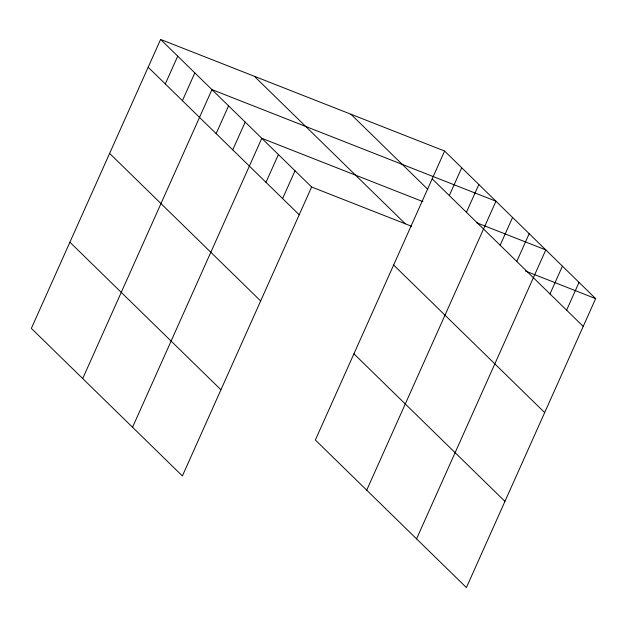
<?xml version="1.0" encoding="UTF-8"?>
<svg xmlns="http://www.w3.org/2000/svg" width="627" height="627" viewBox="0 0 627 627"><rect width="100%" height="100%" fill="white"/><g stroke="black" fill="none" stroke-linecap="round" stroke-linejoin="round"><path stroke-width="0.94" d="M160.598 39.438L31.35 328.383L182.386 475.948L311.635 187.003L160.598 39.438L444.614 151.052L595.65 298.617L466.402 587.562L315.365 439.997L444.614 151.052M165.293 83.947L177.715 56.164M182.41 100.673L194.832 72.889M82.701 378.559L211.95 89.614L495.965 201.22L366.717 490.165M216.143 133.629L228.565 105.845M232.75 149.861L245.181 122.077M132.548 427.253L261.796 138.308L422.935 201.635M265.981 182.324L278.412 154.54M282.597 198.555L295.019 170.771M449.308 195.553L461.731 167.777M466.425 212.279L478.848 184.503M500.15 245.235L512.58 217.451M516.766 261.467L529.196 233.683M416.555 538.859L545.811 249.922L476.418 222.648M549.997 293.93L562.419 266.154M566.612 310.161L579.034 282.385M311.635 187.003L411.735 226.339M525.355 270.989L595.65 298.617M432.191 178.836L583.22 326.393M350.893 114.224L427.857 189.417M254.327 76.275L405.363 223.839M393.638 265.017L544.675 412.582M148.176 67.222L299.212 214.787M353.918 353.808L504.954 501.373M109.623 153.403L260.66 300.968M69.903 242.202L220.939 389.767"/></g></svg>
